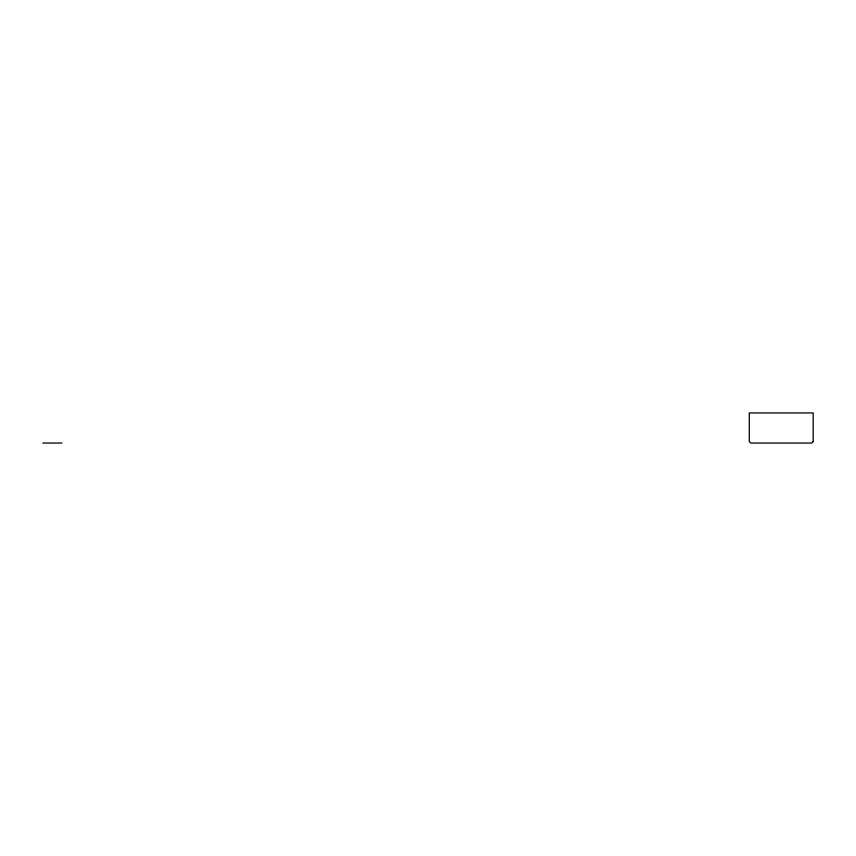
<?xml version="1.0" encoding="UTF-8"?>
<svg xmlns="http://www.w3.org/2000/svg" width="856" height="856" viewBox="0 0 856 856"><rect width="100%" height="100%" fill="white"/><g stroke="black" fill="none" stroke-linecap="round" stroke-linejoin="round"><path stroke-width="1.28" d="M42.8 443.044L61.9 443.044M813.2 441.536L811.681 443.044L750.798 443.044L749.278 441.536L749.278 412.956L813.2 412.956L813.2 441.536"/></g></svg>
